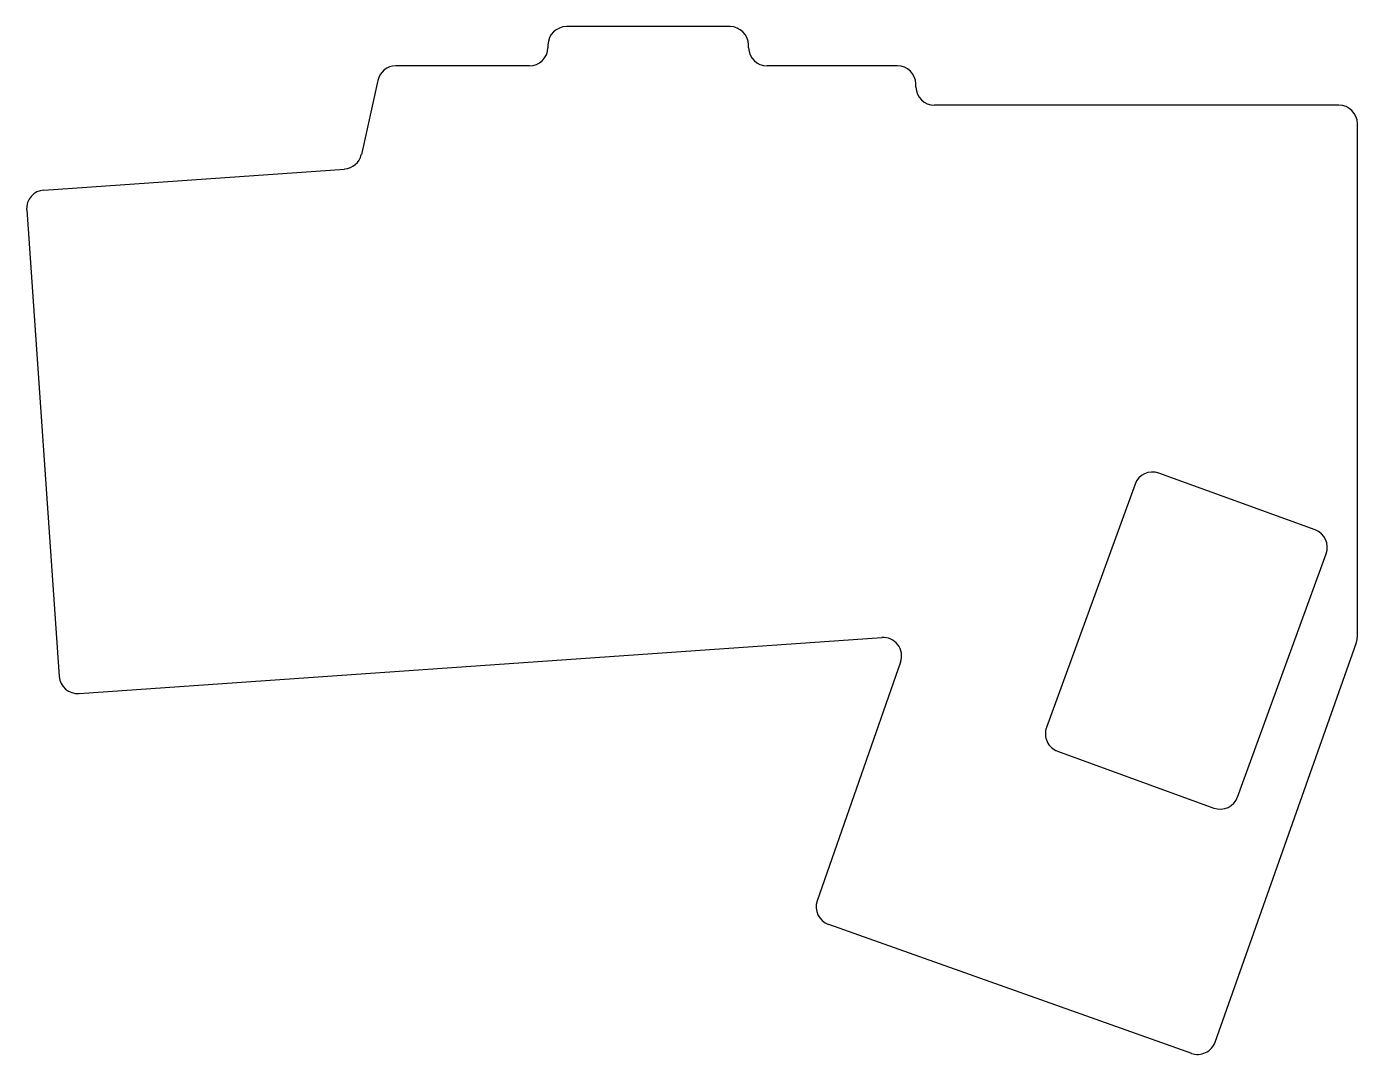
# Model space of a CAD drawing. Header units: millimetres. Extents: x -14 to 130, y -50 to 61.
import ezdxf

# ---------------------------------------------------------------- set-up
doc = ezdxf.new("R2010")
doc.units = ezdxf.units.MM

msp = doc.modelspace()

# ---------------------------------------------------------------- linework, layer by layer
for p, q in [((62.35, 61.35), (44.65, 61.35)), ((42.65, 59.4), (42.65, 59.05)), ((64.35, 59.05), (64.35, 59.4)), ((40.65, 57.1), (26.2, 57.1)), ((80.45, 57.1), (66.35, 57.1)), ((24.25, 55.54), (22.47, 47.51)), ((82.45, 54.8), (82.45, 55.15)), ((128.2, 52.85), (84.45, 52.85)), ((130.2, -4.61), (130.2, 50.85)), ((-11.88, 43.68), (20.65, 45.95)), ((-13.73, 41.54), (-10.2, -8.93)), ((125.63, 6.91), (108.72, 13.06)), ((106.15, 11.87), (96.58, -14.44)), ((117.25, -21.97), (126.83, 4.34)), ((-8.07, -10.79), (78.77, -4.72)), ((114.8, -48.47), (130.09, -5.27)), ((80.79, -7.37), (71.78, -33.2)), ((97.77, -17.01), (114.69, -23.16)), ((72.99, -35.74), (112.25, -49.69))]:
    msp.add_line(p, q)
for centre, start, end in [((44.65, 59.35), 90, 178.6521), ((62.35, 59.35), 1.3479, 90), ((40.65, 59.1), 270, 358.6521), ((66.35, 59.1), 181.3479, 270), ((26.2, 55.1), 90, 167.4466), ((80.45, 55.1), 1.3479, 90), ((84.45, 54.85), 181.3479, 270), ((128.2, 50.85), 0, 90), ((20.51, 47.95), 274, 347.4466), ((-11.74, 41.68), 94, 184), ((108.03, 11.18), 70, 160), ((124.95, 5.03), 340, 70), ((78.9, -6.71), 340.7526, 94), ((128.2, -4.61), 340.517, 0), ((-8.21, -8.79), 184, 274), ((98.45, -15.13), 160, 250), ((115.37, -21.28), 250, 340), ((73.66, -33.86), 160.7526, 250.436), ((112.92, -47.81), 250.436, 340.517)]:
    msp.add_arc(centre, 2, start, end)

doc.saveas('drawing.dxf')
